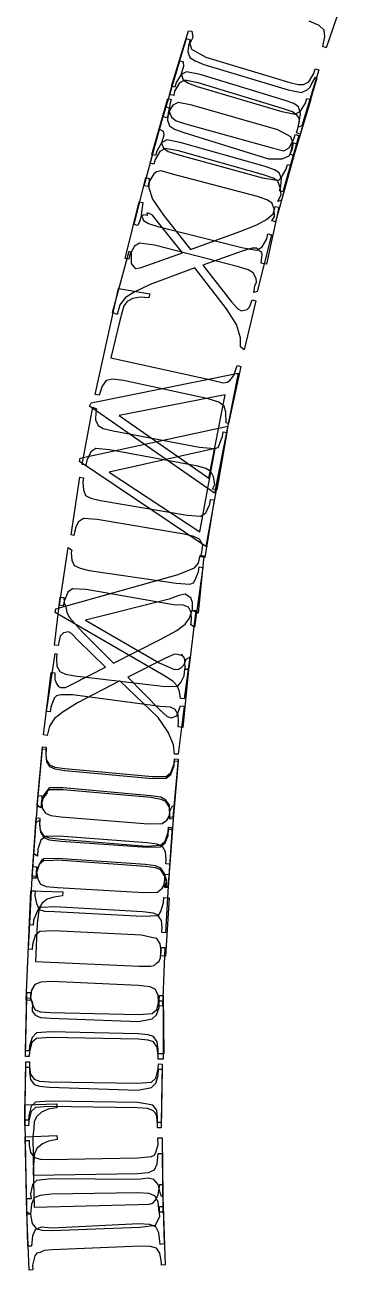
# Model space of a CAD drawing. Header units: millimetres. Extents: x -330 to 330, y -330 to 331.
# Drawn here: x -330 to -300.3, y -15.3 to 99.9 of the extents above; entities that cross this region are included whole.
import ezdxf

# ---------------------------------------------------------------- set-up
doc = ezdxf.new("R2010")
doc.units = ezdxf.units.MM
for name, color, linetype in [('Layer 1', 7, 'Continuous'), ('Layer 1 (2)', 7, 'Continuous'), ('Layer 1 (3)', 7, 'Continuous')]:
    doc.layers.add(name, color=color, linetype=linetype)

msp = doc.modelspace()

# ---------------------------------------------------------------- linework, layer by layer
at = {"layer": 'Layer 1'}
for p, q in [((-317.1648, 91.392, -90), (-315.6318, 96.575, -90)), ((-315.6318, 96.575, -90), (-315.3019, 96.477, -90)), ((-315.2812, 96.04, -90), (-315.492438, 95.36775, -90)), ((-315.3019, 96.477, -90), (-315.2812, 96.04, -90)), ((-315.492438, 95.36775, -90), (-315.3133, 94.832, -90)), ((-315.3133, 94.832, -90), (-314.8212, 94.52075, -90)), ((-314.8212, 94.52075, -90), (-314.0057, 94.202, -90)), ((-314.0057, 94.202, -90), (-306.1918, 91.891, -90)), ((-316.2512, 92.48, -90), (-316.530537, 92.039, -90)), ((-315.7596, 92.732, -90), (-316.2512, 92.48, -90)), ((-314.5121, 92.49, -90), (-315.7596, 92.732, -90)), ((-306.5341, 90.179, -90), (-314.5121, 92.49, -90)), ((-303.4914, 92.997, -90), (-305.0694, 87.815, -90)), ((-304.45, 91.91, -90), (-303.996, 92.658, -90)), ((-303.996, 92.658, -90), (-303.8666, 93.095, -90)), ((-303.8666, 93.095, -90), (-303.4914, 92.997, -90)), ((-316.8346, 91.295, -90), (-317.1648, 91.392, -90)), ((-316.7081, 91.511, -90), (-316.8346, 91.295, -90)), ((-316.530537, 92.039, -90), (-316.7081, 91.511, -90)), ((-306.1918, 91.891, -90), (-304.9445, 91.648, -90)), ((-304.9445, 91.648, -90), (-304.45, 91.91, -90)), ((-318.9209, 85.029, -90), (-317.4929, 90.241, -90)), ((-317.4929, 90.241, -90), (-317.1608, 90.066, -90)), ((-317.1608, 90.066, -90), (-317.1122, 89.71, -90)), ((-305.3382, 89.558, -90), (-306.5341, 90.179, -90)), ((-317.1122, 89.71, -90), (-317.326687, 88.954375, -90)), ((-317.326687, 88.954375, -90), (-317.1391, 88.504, -90)), ((-305.1713, 89.019625, -90), (-305.3382, 89.558, -90)), ((-305.2729, 88.341, -90), (-305.1713, 89.019625, -90)), ((-317.1391, 88.504, -90), (-316.6962, 88.18575, -90)), ((-316.6962, 88.18575, -90), (-315.8189, 87.902, -90)), ((-315.8189, 87.902, -90), (-307.9602, 85.748, -90)), ((-305.3996, 87.913, -90), (-305.2729, 88.341, -90)), ((-305.0694, 87.815, -90), (-305.3996, 87.913, -90)), ((-317.3476, 86.397, -90), (-317.764563, 86.317, -90)), ((-316.2909, 86.079, -90), (-317.3476, 86.397, -90)), ((-305.3279, 86.908, -90), (-306.7561, 81.696, -90)), ((-306.2193, 85.802, -90), (-305.7803, 86.559, -90)), ((-305.7803, 86.559, -90), (-305.66, 86.999, -90)), ((-305.66, 86.999, -90), (-305.3279, 86.908, -90)), ((-318.4711, 85.368, -90), (-318.5888, 84.938, -90)), ((-318.0295, 86.135, -90), (-318.4711, 85.368, -90)), ((-317.764563, 86.317, -90), (-318.0295, 86.135, -90)), ((-308.4323, 84.026, -90), (-316.2909, 86.079, -90)), ((-307.9602, 85.748, -90), (-306.632, 85.531, -90)), ((-306.632, 85.531, -90), (-306.45205, 85.540875, -90)), ((-306.45205, 85.540875, -90), (-306.2193, 85.802, -90)), ((-318.5888, 84.938, -90), (-318.9209, 85.029, -90)), ((-307.554313, 83.7275, -90), (-308.4323, 84.026, -90)), ((-307.1096, 83.432, -90), (-307.554313, 83.7275, -90)), ((-306.888838, 82.89325, -90), (-307.1096, 83.432, -90)), ((-307.0879, 81.787, -90), (-306.8675, 82.179, -90)), ((-306.7561, 81.696, -90), (-307.0879, 81.787, -90)), ((-306.8675, 82.179, -90), (-306.888838, 82.89325, -90)), ((-323.45263, 65.709, -90), (-321.29945, 75.517, -90)), ((-321.29945, 75.517, -90), (-318.4084, 75.016, -90)), ((-318.4084, 75.016, -90), (-318.4856, 74.662, -90)), ((-320.81341, 73.917, -90), (-320.95063, 73.3455, -90)), ((-320.478252, 74.313625, -90), (-320.81341, 73.917, -90)), ((-319.9665, 74.594, -90), (-320.478252, 74.313625, -90)), ((-319.296025, 74.721375, -90), (-319.9665, 74.594, -90)), ((-318.4856, 74.662, -90), (-319.296025, 74.721375, -90)), ((-320.95063, 73.3455, -90), (-321.18409, 72.543, -90)), ((-321.18409, 72.543, -90), (-322.01224, 69.09, -90)), ((-322.01224, 69.09, -90), (-312.6053, 67.041, -90)), ((-309.9764, 68.315, -90), (-311.1284, 63.026, -90)), ((-310.624375, 67.481875, -90), (-310.3126, 68.389, -90)), ((-310.3126, 68.389, -90), (-309.9764, 68.315, -90)), ((-322.43425, 67.02, -90), (-322.797918, 66.482875, -90)), ((-321.832389, 67.13925, -90), (-322.43425, 67.02, -90)), ((-320.81976, 67.002, -90), (-321.832389, 67.13925, -90)), ((-312.9852, 65.296, -90), (-320.81976, 67.002, -90)), ((-312.6053, 67.041, -90), (-311.593013, 66.798125, -90)), ((-311.593013, 66.798125, -90), (-311.241139, 66.840609, -90)), ((-311.241139, 66.840609, -90), (-310.9921, 67.018, -90)), ((-310.9921, 67.018, -90), (-310.624375, 67.481875, -90)), ((-323.07586, 65.636, -90), (-323.45263, 65.709, -90)), ((-322.797918, 66.482875, -90), (-323.07586, 65.636, -90)), ((-324.6586, 59.236, -90), (-323.65451, 64.547, -90)), ((-323.65451, 64.547, -90), (-323.31637, 64.378, -90)), ((-312.007513, 64.999625, -90), (-312.9852, 65.296, -90)), ((-311.5096, 64.641, -90), (-312.007513, 64.999625, -90)), ((-311.352988, 64.06125, -90), (-311.5096, 64.641, -90)), ((-323.40104, 64.035, -90), (-323.41317, 63.35775, -90)), ((-323.41317, 63.35775, -90), (-323.16238, 62.844, -90)), ((-323.31637, 64.378, -90), (-323.40104, 64.035, -90)), ((-311.3337, 63.099, -90), (-311.352988, 64.06125, -90)), ((-323.16238, 62.844, -90), (-322.696552, 62.578625, -90)), ((-322.696552, 62.578625, -90), (-321.79793, 62.35, -90)), ((-321.79793, 62.35, -90), (-313.7914, 60.836, -90)), ((-311.2609, 62.203, -90), (-312.1936, 56.893, -90)), ((-311.6837, 61.82, -90), (-311.599, 62.268, -90)), ((-311.599, 62.268, -90), (-311.2609, 62.203, -90)), ((-311.1284, 63.026, -90), (-311.3337, 63.099, -90)), ((-312.0605, 60.798, -90), (-311.6837, 61.82, -90)), ((-323.85903, 60.411, -90), (-324.23738, 59.611, -90)), ((-323.39521, 60.711, -90), (-323.85903, 60.411, -90)), ((-322.12971, 60.595, -90), (-323.39521, 60.711, -90)), ((-313.9663, 59.081, -90), (-322.12971, 60.595, -90)), ((-313.7914, 60.836, -90), (-312.4238, 60.72, -90)), ((-312.4238, 60.72, -90), (-312.0605, 60.798, -90)), ((-324.32046, 59.172, -90), (-324.6586, 59.236, -90)), ((-324.23738, 59.611, -90), (-324.32046, 59.172, -90)), ((-313.20465, 58.854625, -90), (-313.9663, 59.081, -90)), ((-312.7571, 58.596, -90), (-313.20465, 58.854625, -90)), ((-325.6873, 52.733, -90), (-324.86868, 58.062, -90)), ((-324.86868, 58.062, -90), (-324.52922, 58.005, -90)), ((-324.52922, 58.005, -90), (-324.60489, 57.556, -90)), ((-312.4875, 58.079625, -90), (-312.7571, 58.596, -90)), ((-312.3655, 57.396, -90), (-312.4875, 58.079625, -90)), ((-324.60489, 57.556, -90), (-324.542578, 56.878625, -90)), ((-324.542578, 56.878625, -90), (-324.34216, 56.37, -90)), ((-312.6031, 56.957, -90), (-312.3655, 57.396, -90)), ((-312.1936, 56.893, -90), (-312.6031, 56.957, -90)), ((-324.34216, 56.37, -90), (-323.848047, 56.113625, -90)), ((-323.848047, 56.113625, -90), (-322.96818, 55.903, -90)), ((-322.96818, 55.903, -90), (-314.9331, 54.55, -90)), ((-312.4304, 55.968, -90), (-313.2942, 50.639, -90)), ((-313.2061, 54.778, -90), (-312.8455, 55.576, -90)), ((-312.8455, 55.576, -90), (-312.7698, 56.001, -90)), ((-312.7698, 56.001, -90), (-312.4304, 55.968, -90)), ((-324.53239, 54.232, -90), (-324.99012, 53.923, -90)), ((-323.26478, 54.142, -90), (-324.53239, 54.232, -90)), ((-315.2294, 52.789, -90), (-323.26478, 54.142, -90)), ((-314.9331, 54.55, -90), (-313.6654, 54.459, -90)), ((-313.6654, 54.459, -90), (-313.2061, 54.778, -90)), ((-325.224709, 53.5215, -90), (-325.35234, 52.985, -90)), ((-324.99012, 53.923, -90), (-325.224709, 53.5215, -90)), ((-325.42642, 52.676, -90), (-325.6873, 52.733, -90)), ((-325.35234, 52.985, -90), (-325.42642, 52.676, -90)), ((-314.3189, 52.579875, -90), (-315.2294, 52.789, -90)), ((-313.7969, 52.331, -90), (-314.3189, 52.579875, -90)), ((-313.494487, 51.782625, -90), (-313.7969, 52.331, -90)), ((-326.74192, 46.212, -90), (-325.95162, 51.558, -90)), ((-325.95162, 51.558, -90), (-325.6111, 51.305, -90)), ((-325.6111, 51.305, -90), (-325.67777, 51.057, -90)), ((-325.67777, 51.057, -90), (-325.617179, 50.379625, -90)), ((-313.667, 50.696, -90), (-313.5667, 51.136, -90)), ((-313.2942, 50.639, -90), (-313.667, 50.696, -90)), ((-313.5667, 51.136, -90), (-313.494487, 51.782625, -90)), ((-325.617179, 50.379625, -90), (-325.39149, 49.877, -90)), ((-325.39149, 49.877, -90), (-324.849428, 49.63, -90)), ((-324.849428, 49.63, -90), (-324.00852, 49.437, -90)), ((-313.4741, 49.713, -90), (-314.2645, 44.193, -90)), ((-313.8813, 49.312, -90), (-313.8144, 49.763, -90)), ((-313.8144, 49.763, -90), (-313.4741, 49.713, -90)), ((-324.00852, 49.437, -90), (-315.9477, 48.245, -90)), ((-314.361438, 48.29075, -90), (-314.2258, 48.508, -90)), ((-314.2258, 48.508, -90), (-313.8813, 49.312, -90)), ((-325.99024, 47.417, -90), (-326.33632, 46.603, -90)), ((-325.53887, 47.736, -90), (-325.99024, 47.417, -90)), ((-324.26966, 47.67, -90), (-325.53887, 47.736, -90)), ((-316.2089, 46.259, -90), (-324.26966, 47.67, -90)), ((-315.9477, 48.245, -90), (-314.6788, 48.18, -90)), ((-314.6788, 48.18, -90), (-314.361438, 48.29075, -90)), ((-326.40167, 46.161, -90), (-326.74192, 46.212, -90)), ((-326.33632, 46.603, -90), (-326.40167, 46.161, -90)), ((-315.301613, 46.21425, -90), (-316.2089, 46.259, -90)), ((-314.8246, 46.048, -90), (-315.301613, 46.21425, -90)), ((-314.5537, 45.542375, -90), (-314.8246, 46.048, -90)), ((-314.5396, 44.859, -90), (-314.5537, 45.542375, -90)), ((-314.605, 44.417, -90), (-314.5396, 44.859, -90)), ((-314.2645, 44.193, -90), (-314.605, 44.417, -90)), ((-327.96298, 36.383, -90), (-327.1478, 41.751, -90)), ((-327.1478, 41.751, -90), (-326.99169, 41.711, -90)), ((-326.99169, 41.711, -90), (-327.04461, 41.258, -90)), ((-327.04461, 41.258, -90), (-327.009189, 40.582125, -90)), ((-327.009189, 40.582125, -90), (-326.72314, 40.087, -90)), ((-315.2011, 39.69, -90), (-315.1479, 40.321, -90)), ((-315.1479, 40.321, -90), (-314.8061, 40.281, -90)), ((-326.72314, 40.087, -90), (-326.184547, 39.854625, -90)), ((-326.184547, 39.854625, -90), (-325.32746, 39.689, -90)), ((-325.32746, 39.689, -90), (-317.2347, 38.74, -90)), ((-315.5215, 39.054, -90), (-315.2011, 39.69, -90)), ((-314.8061, 40.281, -90), (-315.3262, 34.914, -90)), ((-317.2347, 38.74, -90), (-315.8475, 38.712, -90)), ((-315.8475, 38.712, -90), (-315.5215, 39.054, -90)), ((-327.24781, 37.61, -90), (-327.56928, 36.787, -90)), ((-327.016201, 37.82675, -90), (-327.24781, 37.61, -90)), ((-326.63715, 37.943, -90), (-327.016201, 37.82675, -90)), ((-325.53569, 37.916, -90), (-326.63715, 37.943, -90)), ((-317.4429, 36.859, -90), (-325.53569, 37.916, -90)), ((-327.62113, 36.343, -90), (-327.96298, 36.383, -90)), ((-327.56928, 36.787, -90), (-327.62113, 36.343, -90)), ((-316.476425, 36.78925, -90), (-317.4429, 36.859, -90)), ((-316.0462, 36.577, -90), (-316.476425, 36.78925, -90)), ((-315.76025, 36.063125, -90), (-316.0462, 36.577, -90)), ((-315.7257, 35.397, -90), (-315.76025, 36.063125, -90)), ((-315.7776, 34.954, -90), (-315.7257, 35.397, -90)), ((-315.3262, 34.914, -90), (-315.7776, 34.954, -90)), ((-329.133491, 23.224, -90), (-328.7181, 28.613, -90)), ((-328.7181, 28.613, -90), (-328.37493, 28.586, -90)), ((-328.37493, 28.586, -90), (-328.38604, 28.132, -90)), ((-328.38604, 28.132, -90), (-328.344636, 27.457875, -90)), ((-316.5203, 27.215, -90), (-316.2972, 27.67, -90)), ((-316.2972, 27.67, -90), (-316.1422, 27.643, -90)), ((-328.344636, 27.457875, -90), (-328.04209, 26.975, -90)), ((-328.04209, 26.975, -90), (-327.54996, 26.761875, -90)), ((-327.54996, 26.761875, -90), (-326.63159, 26.632, -90)), ((-326.63159, 26.632, -90), (-318.5073, 26.006, -90)), ((-316.8079, 26.334, -90), (-316.609425, 26.705875, -90)), ((-316.609425, 26.705875, -90), (-316.5203, 27.215, -90)), ((-316.1422, 27.643, -90), (-316.5576, 22.255, -90)), ((-318.5073, 26.006, -90), (-317.2368, 26.03, -90)), ((-317.2368, 26.03, -90), (-316.8079, 26.334, -90)), ((-328.46754, 24.479, -90), (-328.75593, 23.643, -90)), ((-328.03944, 24.828, -90), (-328.46754, 24.479, -90)), ((-326.76891, 24.852, -90), (-328.03944, 24.828, -90)), ((-318.6446, 24.225, -90), (-326.76891, 24.852, -90)), ((-317.7261, 24.09875, -90), (-318.6446, 24.225, -90)), ((-328.79033, 23.003, -90), (-329.133491, 23.224, -90)), ((-328.75593, 23.643, -90), (-328.79033, 23.003, -90)), ((-317.2336, 23.893, -90), (-317.7261, 24.09875, -90)), ((-316.928125, 23.407375, -90), (-317.2336, 23.893, -90)), ((-316.8664, 22.726, -90), (-316.928125, 23.407375, -90)), ((-329.521634, 16.641, -90), (-329.21313, 22.037, -90)), ((-329.21313, 22.037, -90), (-328.86944, 22.017, -90)), ((-328.86944, 22.017, -90), (-328.89563, 21.562, -90)), ((-316.9008, 22.281, -90), (-316.8664, 22.726, -90)), ((-316.5576, 22.255, -90), (-316.9008, 22.281, -90)), ((-328.89563, 21.562, -90), (-328.763636, 20.88925, -90)), ((-328.763636, 20.88925, -90), (-328.50484, 20.413, -90)), ((-317.070713, 20.362, -90), (-316.9902, 20.882, -90)), ((-316.9902, 20.882, -90), (-316.9643, 21.337, -90)), ((-316.9643, 21.337, -90), (-316.6206, 21.317, -90)), ((-316.6206, 21.317, -90), (-316.9291, 15.922, -90)), ((-328.50484, 20.413, -90), (-327.988905, 20.2095, -90)), ((-327.988905, 20.2095, -90), (-326.93084, 20.099, -90)), ((-326.93084, 20.099, -90), (-318.9529, 19.634, -90)), ((-318.9529, 19.634, -90), (-317.6831, 19.682, -90)), ((-317.6831, 19.682, -90), (-317.2614, 20.049, -90)), ((-317.2614, 20.049, -90), (-317.070713, 20.362, -90)), ((-328.88081, 17.743, -90), (-329.152541, 17.068, -90)), ((-328.683831, 18.117125, -90), (-328.88081, 17.743, -90)), ((-328.45986, 18.267, -90), (-328.683831, 18.117125, -90)), ((-327.18986, 18.316, -90), (-328.45986, 18.267, -90)), ((-319.0547, 17.851, -90), (-327.18986, 18.316, -90)), ((-318.055312, 17.742, -90), (-319.0547, 17.851, -90)), ((-317.6374, 17.546, -90), (-318.055312, 17.742, -90)), ((-317.322513, 17.066625, -90), (-317.6374, 17.546, -90)), ((-329.178205, 16.622, -90), (-329.521634, 16.641, -90)), ((-329.152541, 17.068, -90), (-329.178205, 16.622, -90)), ((-317.2474, 16.387, -90), (-317.322513, 17.066625, -90)), ((-317.2728, 15.941, -90), (-317.2474, 16.387, -90)), ((-316.9291, 15.922, -90), (-317.2728, 15.941, -90)), ((-329.890198, 4.99, -90), (-329.769813, 10.393, -90)), ((-329.769813, 10.393, -90), (-329.42559, 10.385, -90)), ((-329.42559, 10.385, -90), (-329.435909, 9.93, -90)), ((-329.435909, 9.93, -90), (-329.257249, 9.26, -90)), ((-329.257249, 9.26, -90), (-329.005168, 8.794, -90)), ((-317.7559, 8.823, -90), (-317.5141, 9.664, -90)), ((-317.5141, 9.664, -90), (-317.5037, 10.12, -90)), ((-317.5037, 10.12, -90), (-317.1598, 10.112, -90)), ((-317.1598, 10.112, -90), (-317.0989, 4.709, -90)), ((-329.005168, 8.794, -90), (-328.50226, 8.60875, -90)), ((-328.50226, 8.60875, -90), (-327.57827, 8.53, -90)), ((-327.57827, 8.53, -90), (-319.432, 8.349, -90)), ((-319.432, 8.349, -90), (-318.1647, 8.441, -90)), ((-318.1647, 8.441, -90), (-317.7559, 8.823, -90)), ((-329.39556, 5.816625, -90), (-329.536186, 5.429, -90)), ((-329.293828, 6.217, -90), (-329.39556, 5.816625, -90)), ((-328.88558, 6.652, -90), (-329.293828, 6.217, -90)), ((-327.53938, 6.744, -90), (-328.88558, 6.652, -90)), ((-319.4717, 6.563, -90), (-327.53938, 6.744, -90)), ((-318.547625, 6.4715, -90), (-319.4717, 6.563, -90)), ((-318.0446, 6.308, -90), (-318.547625, 6.4715, -90)), ((-317.713138, 5.840125, -90), (-318.0446, 6.308, -90)), ((-317.6141, 5.163, -90), (-317.713138, 5.840125, -90)), ((-329.545976, 4.982, -90), (-329.890198, 4.99, -90)), ((-329.536186, 5.429, -90), (-329.545976, 4.982, -90)), ((-317.6241, 4.717, -90), (-317.6141, 5.163, -90)), ((-317.0989, 4.709, -90), (-317.6241, 4.717, -90)), ((-329.954227, -1.425, -90), (-329.86665, 3.979, -90)), ((-329.86665, 3.979, -90), (-329.522428, 3.973, -90)), ((-329.522428, 3.973, -90), (-329.529836, 3.517, -90)), ((-329.529836, 3.517, -90), (-329.426748, 2.848125, -90)), ((-317.6067, 3.324, -90), (-317.5993, 3.78, -90)), ((-317.5993, 3.78, -90), (-317.255, 3.774, -90)), ((-317.255, 3.774, -90), (-317.3426, -1.63, -90)), ((-329.426748, 2.848125, -90), (-329.09248, 2.384, -90)), ((-329.09248, 2.384, -90), (-328.588281, 2.20175, -90)), ((-318.2499, 2.097, -90), (-317.8435, 2.481, -90)), ((-317.8435, 2.481, -90), (-317.6067, 3.324, -90)), ((-328.588281, 2.20175, -90), (-327.664, 2.129, -90)), ((-327.664, 2.129, -90), (-319.5167, 1.997, -90)), ((-319.5167, 1.997, -90), (-318.2499, 2.097, -90)), ((-328.95966, 0.243, -90), (-329.365795, -0.132, -90)), ((-327.69284, 0.343, -90), (-328.95966, 0.243, -90)), ((-319.5455, 0.211, -90), (-327.69284, 0.343, -90)), ((-318.621025, 0.061375, -90), (-319.5455, 0.211, -90)), ((-318.117, -0.035, -90), (-318.621025, 0.061375, -90)), ((-329.602861, -0.984, -90), (-329.610269, -1.431, -90)), ((-329.365795, -0.132, -90), (-329.602861, -0.984, -90)), ((-317.7416, -0.5015, -90), (-318.117, -0.035, -90)), ((-317.6797, -1.178, -90), (-317.7416, -0.5015, -90)), ((-329.610269, -1.431, -90), (-329.954227, -1.425, -90)), ((-317.6868, -1.624, -90), (-317.6797, -1.178, -90)), ((-317.3426, -1.63, -90), (-317.6868, -1.624, -90)), ((-329.935177, -2.959, -90), (-326.98852, -2.841, -90)), ((-329.690702, -13.076, -90), (-329.935177, -2.959, -90)), ((-327.769996, -3.351625, -90), (-328.31196, -3.62, -90)), ((-326.97979, -3.204, -90), (-327.769996, -3.351625, -90)), ((-326.98852, -2.841, -90), (-326.97979, -3.204, -90)), ((-329.065757, -4.478, -90), (-329.17503, -5.918, -90)), ((-328.822408, -4.013, -90), (-329.065757, -4.478, -90)), ((-328.31196, -3.62, -90), (-328.822408, -4.013, -90)), ((-329.17503, -5.918, -90), (-329.089834, -9.452, -90)), ((-317.626087, -8.322875, -90), (-317.4799, -7.368, -90)), ((-317.4799, -7.368, -90), (-317.2119, -7.36, -90)), ((-317.2119, -7.36, -90), (-317.0812, -12.846, -90)), ((-319.4654, -9.219, -90), (-318.449, -9.18125, -90)), ((-318.449, -9.18125, -90), (-318.11315, -9.081187, -90)), ((-318.11315, -9.081187, -90), (-317.8922, -8.86, -90)), ((-317.8922, -8.86, -90), (-317.626087, -8.322875, -90)), ((-329.089834, -9.452, -90), (-319.4654, -9.219, -90)), ((-328.454206, -11.328625, -90), (-329.010989, -11.562, -90)), ((-327.43804, -11.396, -90), (-328.454206, -11.328625, -90)), ((-319.4222, -11.005, -90), (-327.43804, -11.396, -90)), ((-318.401975, -11.0615, -90), (-319.4222, -11.005, -90)), ((-317.8334, -11.292, -90), (-318.401975, -11.0615, -90)), ((-317.560175, -11.8415, -90), (-317.8334, -11.292, -90)), ((-329.258341, -12.105, -90), (-329.346745, -13.068, -90)), ((-329.010989, -11.562, -90), (-329.258341, -12.105, -90)), ((-317.4254, -12.928, -90), (-317.560175, -11.8415, -90)), ((-329.346745, -13.068, -90), (-329.690702, -13.076, -90)), ((-317.0812, -12.846, -90), (-317.4254, -12.928, -90))]:
    msp.add_line(p, q, dxfattribs=at)
at = {"layer": 'Layer 1 (2)'}
for p, q in [((-316.4028, 94.242), (-314.8272, 99.34)), ((-314.8272, 99.34), (-314.4978, 99.311)), ((-314.4978, 99.311), (-314.4214, 98.739)), ((-314.4214, 98.739), (-314.690225, 98.18675)), ((-314.690225, 98.18675), (-314.523, 97.666)), ((-314.523, 97.666), (-313.2207, 96.911)), ((-313.2207, 96.911), (-305.4263, 94.583)), ((-302.762, 95.734), (-304.3378, 90.564)), ((-303.2242, 95.398), (-303.0911, 95.834)), ((-303.0911, 95.834), (-302.762, 95.734)), ((-315.9435, 94.569), (-316.0737, 94.142)), ((-315.4805, 95.322), (-315.9435, 94.569)), ((-314.9868, 95.57), (-315.4805, 95.322)), ((-313.7414, 95.317), (-314.9868, 95.57)), ((-305.947, 92.941), (-313.7414, 95.317)), ((-305.4263, 94.583), (-304.656788, 94.392375)), ((-304.1809, 94.396), (-303.6846, 94.623)), ((-303.6846, 94.623), (-303.2242, 95.398)), ((-316.0737, 94.142), (-316.4028, 94.242)), ((-304.656788, 94.392375), (-304.1809, 94.396)), ((-318.2102, 87.9), (-316.7388, 93.1)), ((-316.7388, 93.1), (-316.4076, 93.006)), ((-316.5317, 92.567), (-316.603763, 91.894125)), ((-316.4076, 93.006), (-316.5317, 92.567)), ((-305.078062, 92.617625), (-305.947, 92.941)), ((-304.6421, 92.31), (-305.078062, 92.617625)), ((-304.449237, 91.719), (-304.6421, 92.31)), ((-316.603763, 91.894125), (-316.3996, 91.36)), ((-316.3996, 91.36), (-315.959125, 91.034625)), ((-315.959125, 91.034625), (-315.0844, 90.746)), ((-304.667, 90.453), (-304.5368, 91.092)), ((-304.5368, 91.092), (-304.449237, 91.719)), ((-315.0844, 90.746), (-307.0607, 88.528)), ((-304.3378, 90.564), (-304.667, 90.453)), ((-317.3095, 88.998), (-317.7575, 88.235)), ((-316.8209, 89.256), (-317.3095, 88.998)), ((-315.5707, 89.028), (-316.8209, 89.256)), ((-307.7303, 86.809), (-315.5707, 89.028)), ((-304.6021, 89.665), (-306.0735, 84.465)), ((-305.5025, 88.524), (-305.0572, 89.321)), ((-305.0572, 89.321), (-304.9331, 89.759)), ((-304.9331, 89.759), (-304.6021, 89.665)), ((-317.8789, 87.806), (-318.2102, 87.9)), ((-317.7575, 88.235), (-317.8789, 87.806)), ((-307.0607, 88.528), (-305.9939, 88.236)), ((-305.9939, 88.236), (-305.5025, 88.524)), ((-306.854825, 86.503625), (-307.7303, 86.809)), ((-306.4127, 86.205), (-306.854825, 86.503625)), ((-306.198338, 85.668625), (-306.4127, 86.205)), ((-306.283, 84.989), (-306.198338, 85.668625)), ((-306.4048, 84.559), (-306.283, 84.989)), ((-306.0735, 84.465), (-306.4048, 84.559)), ((-320.6843, 78.306), (-319.3706, 83.548)), ((-319.3706, 83.548), (-319.0367, 83.465)), ((-319.1071, 83.023), (-319.194188, 82.347625)), ((-319.0367, 83.465), (-319.1071, 83.023)), ((-319.194188, 82.347625), (-318.9791, 81.82)), ((-318.9791, 81.82), (-318.529687, 81.5275)), ((-318.529687, 81.5275), (-317.6461, 81.247)), ((-317.6461, 81.247), (-309.7422, 79.266)), ((-319.3368, 79.704), (-319.8173, 79.432)), ((-317.9588, 79.514), (-319.3368, 79.704)), ((-310.1761, 77.533), (-317.9588, 79.514)), ((-307.1358, 80.483), (-308.4495, 75.241)), ((-308.0028, 79.357), (-307.5803, 80.124)), ((-307.5803, 80.124), (-307.4697, 80.566)), ((-307.4697, 80.566), (-307.1358, 80.483)), ((-320.24191, 78.656), (-320.35039, 78.223)), ((-319.8173, 79.432), (-320.24191, 78.656)), ((-309.7422, 79.266), (-308.4857, 79.076)), ((-308.4857, 79.076), (-308.0028, 79.357)), ((-320.35039, 78.223), (-320.6843, 78.306)), ((-309.291875, 77.254375), (-310.1761, 77.533)), ((-308.841, 76.969), (-309.291875, 77.254375)), ((-308.551625, 76.439125), (-308.841, 76.969)), ((-308.6746, 75.757), (-308.535478, 76.117234)), ((-308.535478, 76.117234), (-308.551625, 76.439125)), ((-308.7831, 75.16), (-308.6746, 75.757)), ((-308.4495, 75.241), (-308.7831, 75.16)), ((-323.8114, 64.949), (-310.2142, 67.694)), ((-310.2142, 67.694), (-312.4002, 56.596)), ((-311.4194, 65.665), (-321.23754, 63.76)), ((-312.9349, 57.972), (-311.4194, 65.665)), ((-323.96539, 64.638), (-323.8114, 64.949)), ((-312.4002, 56.596), (-323.96539, 64.638)), ((-321.23754, 63.76), (-312.9349, 57.972)), ((-313.4022, 50.784), (-313.9134, 45.495)), ((-313.875813, 50.11625), (-313.7432, 50.83)), ((-313.7432, 50.83), (-313.4022, 50.784)), ((-315.7707, 49.063), (-314.2536, 49.68)), ((-314.2536, 49.68), (-313.875813, 50.11625)), ((-327.09911, 45.89), (-315.7707, 49.063)), ((-315.1206, 47.236), (-315.704212, 47.109)), ((-314.5843, 46.904), (-315.1206, 47.236)), ((-316.5888, 46.775), (-324.35221, 44.835)), ((-315.704212, 47.109), (-316.5888, 46.775)), ((-314.456175, 46.469875), (-314.5843, 46.904)), ((-314.4449, 45.735), (-314.456175, 46.469875)), ((-327.14621, 45.549), (-327.09911, 45.89)), ((-317.1122, 39.726), (-327.14621, 45.549)), ((-313.9134, 45.495), (-314.4449, 45.735)), ((-324.35221, 44.835), (-317.5246, 40.891)), ((-317.5246, 40.891), (-316.1073, 40.274)), ((-315.751687, 40.290375), (-315.459, 40.447)), ((-315.459, 40.447), (-315.22225, 40.734125)), ((-314.6936, 41.403), (-315.2238, 37.551)), ((-315.22225, 40.734125), (-315.0347, 41.214)), ((-315.0347, 41.214), (-314.6936, 41.403)), ((-316.267975, 39.1865), (-317.1122, 39.726)), ((-315.876, 38.749), (-316.267975, 39.1865)), ((-316.1073, 40.274), (-315.751687, 40.290375)), ((-315.649012, 38.248125), (-315.876, 38.749)), ((-315.5649, 37.598), (-315.649012, 38.248125)), ((-315.2238, 37.551), (-315.5649, 37.598)), ((-328.81176, 27.725), (-328.32704, 33.108)), ((-328.32704, 33.108), (-327.98414, 33.077)), ((-327.98414, 33.077), (-328.02515, 32.623)), ((-328.02515, 32.623), (-327.971506, 31.947875)), ((-327.971506, 31.947875), (-327.6722, 31.461)), ((-327.6722, 31.461), (-327.182819, 31.242)), ((-327.182819, 31.242), (-326.2662, 31.101)), ((-326.2662, 31.101), (-318.1509, 30.37)), ((-316.4467, 30.731), (-316.1486, 31.553)), ((-315.7646, 31.976), (-316.2494, 26.594)), ((-316.1486, 31.553), (-316.1075, 32.007)), ((-316.1075, 32.007), (-315.7646, 31.976)), ((-318.1509, 30.37), (-316.8801, 30.377)), ((-316.8801, 30.377), (-316.4467, 30.731)), ((-327.968, 28.971), (-328.279117, 28.569625)), ((-327.816791, 29.193375), (-327.968, 28.971)), ((-327.69733, 29.316), (-327.816791, 29.193375)), ((-326.42654, 29.322), (-327.69733, 29.316)), ((-318.311, 28.592), (-326.42654, 29.322)), ((-328.46912, 27.487), (-328.81176, 27.725)), ((-328.42891, 28.139), (-328.46912, 27.487)), ((-328.279117, 28.569625), (-328.42891, 28.139)), ((-317.370075, 28.446625), (-318.311, 28.592)), ((-316.9042, 28.188), (-317.370075, 28.446625)), ((-316.575662, 27.73325), (-316.9042, 28.188)), ((-316.5523, 27.07), (-316.575662, 27.73325)), ((-329.284568, 21.148), (-328.90674, 26.539)), ((-328.90674, 26.539), (-328.56358, 26.515)), ((-328.56358, 26.515), (-328.59533, 26.061)), ((-316.5923, 26.625), (-316.5523, 27.07)), ((-316.2494, 26.594), (-316.5923, 26.625)), ((-328.59533, 26.061), (-328.52829, 25.38675)), ((-328.52829, 25.38675), (-328.21936, 24.906)), ((-316.3245, 25.658), (-316.7023, 20.267)), ((-316.6997, 25.227), (-316.6679, 25.681)), ((-316.6679, 25.681), (-316.3245, 25.658)), ((-328.21936, 24.906), (-327.705239, 24.6965)), ((-327.705239, 24.6965), (-326.64244, 24.574)), ((-326.64244, 24.574), (-318.6782, 23.923)), ((-317.408, 24.036), (-316.9815, 24.398)), ((-316.9815, 24.398), (-316.6997, 25.227)), ((-318.6782, 23.923), (-317.408, 24.036)), ((-328.62761, 22.243), (-328.91018, 21.57)), ((-328.427549, 22.612875), (-328.62761, 22.243)), ((-328.20189, 22.76), (-328.427549, 22.612875)), ((-326.93163, 22.792), (-328.20189, 22.76)), ((-318.8031, 22.223), (-326.93163, 22.792)), ((-317.8837, 22.102375), (-318.8031, 22.223)), ((-317.3897, 21.9), (-317.8837, 22.102375)), ((-317.057462, 21.416625), (-317.3897, 21.9)), ((-328.91521, 21.124), (-329.284568, 21.148)), ((-328.91018, 21.57), (-328.91521, 21.124)), ((-316.8264, 20.736), (-317.057462, 21.416625)), ((-317.0458, 20.124), (-316.8264, 20.736)), ((-329.826434, 9.674), (-329.392253, 19.785)), ((-329.392253, 19.785), (-326.44427, 19.705)), ((-326.44427, 19.705), (-326.45988, 19.343)), ((-316.7023, 20.267), (-317.0458, 20.124)), ((-328.364019, 18.65975), (-328.62655, 18.211)), ((-327.90741, 19.023), (-328.364019, 18.65975)), ((-327.268579, 19.214875), (-327.90741, 19.023)), ((-326.45988, 19.343), (-327.268579, 19.214875)), ((-328.62655, 18.211), (-328.83213, 16.782)), ((-328.83213, 16.782), (-328.98374, 13.25)), ((-317.4039, 13.609625), (-317.3363, 14.556)), ((-317.3363, 14.556), (-316.9926, 14.541)), ((-316.9926, 14.541), (-317.2249, 9.133)), ((-328.98374, 13.25), (-319.3654, 12.837)), ((-319.3654, 12.837), (-318.34435, 12.822875)), ((-318.34435, 12.822875), (-318.002041, 12.902109)), ((-318.002041, 12.902109), (-317.7718, 13.09)), ((-317.7718, 13.09), (-317.518466, 13.296422)), ((-317.518466, 13.296422), (-317.4039, 13.609625)), ((-329.329646, 10.613875), (-329.482476, 9.659)), ((-329.046443, 11.139), (-329.329646, 10.613875)), ((-328.473754, 11.3595), (-329.046443, 11.139)), ((-327.45259, 11.397), (-328.473754, 11.3595)), ((-319.4421, 11.053), (-327.45259, 11.397)), ((-318.376975, 10.92775), (-319.4421, 11.053)), ((-317.876, 10.66), (-318.376975, 10.92775)), ((-317.622887, 10.11175), (-317.876, 10.66)), ((-329.482476, 9.659), (-329.826434, 9.674)), ((-317.5686, 9.148), (-317.622887, 10.11175)), ((-317.2249, 9.133), (-317.5686, 9.148)), ((-329.950523, -0.003), (-327.0028, 0.091)), ((-327.0028, 0.091), (-326.99698, -0.271)), ((-329.786482, -10.16), (-329.950523, -0.003)), ((-328.857465, -1.06575), (-329.093009, -1.529)), ((-328.42309, -0.676), (-328.857465, -1.06575)), ((-327.79963, -0.3985), (-328.42309, -0.676)), ((-326.99698, -0.271), (-327.79963, -0.3985)), ((-329.115368, -2.138625), (-329.213924, -2.968)), ((-329.093009, -1.529), (-329.115368, -2.138625)), ((-329.213924, -2.968), (-329.156774, -6.502)), ((-317.702838, -5.46425), (-317.6067, -4.51)), ((-317.6067, -4.51), (-317.2627, -4.505)), ((-317.2627, -4.505), (-317.1749, -9.918)), ((-317.9546, -6), (-317.702838, -5.46425)), ((-329.156774, -6.502), (-319.5307, -6.346)), ((-319.5307, -6.346), (-318.513488, -6.2495)), ((-318.513488, -6.2495), (-317.9546, -6)), ((-329.346215, -9.19025), (-329.442259, -10.117)), ((-329.094597, -8.613), (-329.346215, -9.19025)), ((-328.535765, -8.392125), (-329.094597, -8.613)), ((-327.51874, -8.262), (-328.535765, -8.392125)), ((-319.5016, -8.132), (-327.51874, -8.262)), ((-318.481863, -8.1965), (-319.5016, -8.132)), ((-317.9152, -8.432), (-318.481863, -8.1965)), ((-317.618412, -8.9645), (-317.9152, -8.432)), ((-317.5191, -9.923), (-317.618412, -8.9645)), ((-329.442259, -10.117), (-329.786482, -10.16)), ((-317.1749, -9.918), (-317.5191, -9.923))]:
    msp.add_line(p, q, dxfattribs=at)
at = {"layer": 'Layer 1 (3)'}
for p, q in [((-300.322, 102.904, -140), (-302.068, 97.779, -140)), ((-302.716862, 99.840375, -140), (-303.6547, 100.246, -140)), ((-302.263, 99.428, -140), (-302.716862, 99.840375, -140)), ((-302.189737, 98.82025, -140), (-302.263, 99.428, -140)), ((-316.5645, 93.459, -140), (-314.9979, 98.631, -140)), ((-314.9979, 98.631, -140), (-314.6685, 98.532, -140)), ((-314.8005, 97.964, -140), (-314.865263, 97.407375, -140)), ((-314.6685, 98.532, -140), (-314.8005, 97.964, -140)), ((-302.3939, 97.89, -140), (-302.189737, 98.82025, -140)), ((-314.865263, 97.407375, -140), (-314.6907, 96.886, -140)), ((-314.6907, 96.886, -140), (-314.208662, 96.57225, -140)), ((-302.068, 97.779, -140), (-302.3939, 97.89, -140)), ((-314.208662, 96.57225, -140), (-313.3871, 96.248, -140)), ((-313.3871, 96.248, -140), (-305.5888, 93.886, -140)), ((-315.644, 94.541, -140), (-316.1057, 93.786, -140)), ((-315.1505, 94.79, -140), (-315.644, 94.541, -140)), ((-313.9049, 94.539, -140), (-315.1505, 94.79, -140)), ((-306.1066, 92.176, -140), (-313.9049, 94.539, -140)), ((-302.9263, 94.974, -140), (-304.4931, 89.802, -140)), ((-303.5674, 94.13825, -140), (-303.388, 94.469, -140)), ((-303.388, 94.469, -140), (-303.0628, 95.074, -140)), ((-303.0628, 95.074, -140), (-302.9263, 94.974, -140)), ((-316.1755, 93.359, -140), (-316.5645, 93.459, -140)), ((-316.1057, 93.786, -140), (-316.1755, 93.359, -140)), ((-305.5888, 93.886, -140), (-304.3429, 93.635, -140)), ((-304.3429, 93.635, -140), (-303.847, 93.893, -140)), ((-303.847, 93.893, -140), (-303.5674, 94.13825, -140)), ((-318.3631, 87.104, -140), (-316.901, 92.307, -140)), ((-316.901, 92.307, -140), (-316.5698, 92.214, -140)), ((-316.5698, 92.214, -140), (-316.6931, 91.775, -140)), ((-305.19845, 91.854875, -140), (-306.1066, 92.176, -140)), ((-316.6931, 91.775, -140), (-316.763863, 91.10175, -140)), ((-316.763863, 91.10175, -140), (-316.5587, 90.568, -140)), ((-304.8003, 91.548, -140), (-305.19845, 91.854875, -140)), ((-304.584075, 91.295234, -140), (-304.8003, 91.548, -140)), ((-304.6932, 90.329, -140), (-304.53165, 91.007875, -140)), ((-304.53165, 91.007875, -140), (-304.584075, 91.295234, -140)), ((-316.5587, 90.568, -140), (-316.096287, 90.262875, -140)), ((-316.096287, 90.262875, -140), (-315.2426, 89.957, -140)), ((-315.2426, 89.957, -140), (-307.3983, 87.521, -140)), ((-304.8225, 89.902, -140), (-304.6932, 90.329, -140)), ((-304.4931, 89.802, -140), (-304.8225, 89.902, -140)), ((-304.7583, 88.894, -140), (-306.2203, 83.692, -140)), ((-305.2128, 88.344, -140), (-305.0895, 88.987, -140)), ((-305.0895, 88.987, -140), (-304.7583, 88.894, -140)), ((-317.4646, 88.205, -140), (-317.9109, 87.441, -140)), ((-316.9764, 88.463, -140), (-317.4646, 88.205, -140)), ((-315.7257, 88.238, -140), (-316.9764, 88.463, -140)), ((-307.8814, 86.033, -140), (-315.7257, 88.238, -140)), ((-306.1476, 87.526, -140), (-305.4996, 87.794, -140)), ((-305.4996, 87.794, -140), (-305.2128, 88.344, -140)), ((-318.0319, 87.011, -140), (-318.3631, 87.104, -140)), ((-317.9109, 87.441, -140), (-318.0319, 87.011, -140)), ((-307.3983, 87.521, -140), (-306.6243, 87.505875, -140)), ((-306.6243, 87.505875, -140), (-306.1476, 87.526, -140)), ((-319.8466, 81.433, -140), (-318.774, 85.777, -140)), ((-318.774, 85.777, -140), (-318.4401, 85.694, -140)), ((-318.4401, 85.694, -140), (-318.4848, 84.814, -140)), ((-306.994725, 85.7285, -140), (-307.8814, 86.033, -140)), ((-306.5627, 85.43, -140), (-306.994725, 85.7285, -140)), ((-306.334275, 84.85775, -140), (-306.5627, 85.43, -140)), ((-318.4848, 84.814, -140), (-318.1456, 83.782, -140)), ((-306.5519, 83.566, -140), (-306.2404, 84.215, -140)), ((-306.2404, 84.215, -140), (-306.334275, 84.85775, -140)), ((-318.1456, 83.782, -140), (-317.1286, 82.314, -140)), ((-306.4595, 83.033, -140), (-307.5978, 77.777, -140)), ((-306.970575, 82.4085, -140), (-306.7937, 83.115, -140)), ((-306.7937, 83.115, -140), (-306.4595, 83.033, -140)), ((-306.2203, 83.692, -140), (-306.5519, 83.566, -140)), ((-319.295288, 81.88325, -140), (-319.5125, 81.35, -140)), ((-319.2148, 82.187, -140), (-319.295288, 81.88325, -140)), ((-318.960375, 82.32625, -140), (-319.2148, 82.187, -140)), ((-318.6494, 82.269, -140), (-318.960375, 82.32625, -140)), ((-318.5028, 82.49, -140), (-318.66115, 82.483, -140)), ((-318.66115, 82.483, -140), (-318.6494, 82.269, -140)), ((-318.1538, 82.313, -140), (-318.5028, 82.49, -140)), ((-317.6003, 81.597, -140), (-318.1538, 82.313, -140)), ((-317.1286, 82.314, -140), (-314.6219, 79.117, -140)), ((-308.492375, 81.401625, -140), (-307.5991, 81.891, -140)), ((-307.5991, 81.891, -140), (-306.970575, 82.4085, -140)), ((-319.5125, 81.35, -140), (-319.8466, 81.433, -140)), ((-315.3834, 78.826, -140), (-317.6003, 81.597, -140)), ((-314.6219, 79.117, -140), (-310.0536, 80.778, -140)), ((-310.0536, 80.778, -140), (-308.492375, 81.401625, -140)), ((-321.85587, 73.296, -140), (-320.30039, 78.958, -140)), ((-320.30039, 78.958, -140), (-320.12365, 78.876, -140)), ((-320.12365, 78.876, -140), (-320.13291, 77.829, -140)), ((-318.6557, 77.642, -140), (-315.3834, 78.826, -140)), ((-309.8409, 78.962, -140), (-313.4964, 77.661, -140)), ((-308.9236, 79.262, -140), (-309.8409, 78.962, -140)), ((-308.4881, 79.241, -140), (-308.9236, 79.262, -140)), ((-308.1796, 78.938, -140), (-308.4881, 79.241, -140)), ((-308.03955, 78.848875, -140), (-308.1796, 78.938, -140)), ((-308.0915, 77.859, -140), (-308.0081, 78.663, -140)), ((-308.0081, 78.663, -140), (-308.03955, 78.848875, -140)), ((-320.13291, 77.829, -140), (-319.7381, 77.359, -140)), ((-319.7381, 77.359, -140), (-319.300438, 77.415375, -140)), ((-319.300438, 77.415375, -140), (-318.6557, 77.642, -140)), ((-314.2356, 77.422, -140), (-318.3621, 75.883, -140)), ((-311.3009, 73.631, -140), (-314.2356, 77.422, -140)), ((-313.4964, 77.661, -140), (-310.8426, 74.285, -140)), ((-307.5978, 77.777, -140), (-308.0915, 77.859, -140)), ((-319.77528, 75.209125, -140), (-320.65731, 74.677, -140)), ((-318.3621, 75.883, -140), (-319.77528, 75.209125, -140)), ((-321.168584, 74.00975, -140), (-321.41693, 73.107, -140)), ((-320.65731, 74.677, -140), (-321.168584, 74.00975, -140)), ((-310.8426, 74.285, -140), (-310.2632, 73.624, -140)), ((-308.5981, 74.372, -140), (-309.6708, 69.831, -140)), ((-309.3787, 73.578, -140), (-309.142113, 73.836125, -140)), ((-309.142113, 73.836125, -140), (-308.9323, 74.455, -140)), ((-308.9323, 74.455, -140), (-308.5981, 74.372, -140)), ((-321.41693, 73.107, -140), (-321.85587, 73.296, -140)), ((-310.3671, 72.175, -140), (-311.3009, 73.631, -140)), ((-310.2632, 73.624, -140), (-309.9174, 73.453, -140)), ((-309.9174, 73.453, -140), (-309.3787, 73.578, -140)), ((-309.9981, 70.953, -140), (-310.3671, 72.175, -140)), ((-310.0047, 70.111, -140), (-309.9981, 70.953, -140)), ((-309.6708, 69.831, -140), (-310.0047, 70.111, -140)), ((-324.83455, 59.821, -140), (-311.1874, 62.773, -140)), ((-311.1874, 62.773, -140), (-313.2053, 51.643, -140)), ((-312.3621, 60.726, -140), (-322.15009, 58.541, -140)), ((-313.761, 53.011, -140), (-312.3621, 60.726, -140)), ((-324.8909, 59.51, -140), (-324.83455, 59.821, -140)), ((-313.2053, 51.643, -140), (-324.8909, 59.51, -140)), ((-322.15009, 58.541, -140), (-313.761, 53.011, -140)), ((-327.22823, 42.534, -140), (-326.68557, 46.975, -140)), ((-326.68557, 46.975, -140), (-326.34373, 46.933, -140)), ((-326.34373, 46.933, -140), (-326.332019, 46.4485, -140)), ((-326.332019, 46.4485, -140), (-326.16355, 46.054, -140)), ((-326.16355, 46.054, -140), (-326.066084, 45.530875, -140)), ((-326.066084, 45.530875, -140), (-325.82197, 45.07, -140)), ((-325.82197, 45.07, -140), (-324.63558, 43.735, -140)), ((-315.1243, 44.461, -140), (-314.709075, 45.03225, -140)), ((-314.1306, 45.731, -140), (-314.7873, 40.357, -140)), ((-314.709075, 45.03225, -140), (-314.4722, 45.773, -140)), ((-314.4722, 45.773, -140), (-314.1306, 45.731, -140)), ((-317.4275, 43.034, -140), (-315.907838, 43.86375, -140)), ((-315.907838, 43.86375, -140), (-315.1243, 44.461, -140)), ((-326.69192, 43.359, -140), (-326.88665, 42.492, -140)), ((-326.37654, 43.676, -140), (-326.69192, 43.359, -140)), ((-325.93336, 43.745, -140), (-326.37654, 43.676, -140)), ((-325.65343, 43.611, -140), (-325.93336, 43.745, -140)), ((-325.02849, 42.955, -140), (-325.65343, 43.611, -140)), ((-322.48426, 40.483, -140), (-325.02849, 42.955, -140)), ((-324.63558, 43.735, -140), (-321.76327, 40.863, -140)), ((-321.76327, 40.863, -140), (-317.4275, 43.034, -140)), ((-326.88665, 42.492, -140), (-327.22823, 42.534, -140)), ((-316.1237, 41.692, -140), (-316.9981, 41.283, -140)), ((-315.808087, 41.673875, -140), (-316.1237, 41.692, -140)), ((-315.4744, 41.568, -140), (-315.808087, 41.673875, -140)), ((-315.491463, 41.65125, -140), (-315.4744, 41.568, -140)), ((-315.3577, 41.556, -140), (-315.491463, 41.65125, -140)), ((-315.186887, 41.33475, -140), (-315.3577, 41.556, -140)), ((-325.59046, 38.914, -140), (-322.48426, 40.483, -140)), ((-316.9981, 41.283, -140), (-320.43268, 39.553, -140)), ((-315.1429, 41.166, -140), (-315.186887, 41.33475, -140)), ((-315.1291, 40.232, -140), (-315.1429, 41.166, -140)), ((-314.7873, 40.357, -140), (-315.1291, 40.232, -140)), ((-328.24529, 34.215, -140), (-327.53753, 40.004, -140)), ((-327.53753, 40.004, -140), (-327.19595, 39.962, -140)), ((-327.19595, 39.962, -140), (-327.186854, 39.331375, -140)), ((-327.186854, 39.331375, -140), (-326.98905, 38.922, -140)), ((-321.17616, 39.227, -140), (-325.08749, 37.203, -140)), ((-317.6069, 35.816, -140), (-321.17616, 39.227, -140)), ((-320.43268, 39.553, -140), (-317.4305, 36.52, -140)), ((-326.98905, 38.922, -140), (-326.832543, 38.69025, -140)), ((-326.832543, 38.69025, -140), (-326.64191, 38.592, -140)), ((-326.64191, 38.592, -140), (-326.208263, 38.612375, -140)), ((-326.208263, 38.612375, -140), (-325.59046, 38.914, -140)), ((-325.08749, 37.203, -140), (-326.416552, 36.3405, -140)), ((-315.8924, 35.994, -140), (-315.5546, 36.918, -140)), ((-315.213, 36.877, -140), (-315.7556, 32.435, -140)), ((-315.5546, 36.918, -140), (-315.213, 36.877, -140)), ((-327.22135, 35.73, -140), (-327.663337, 35.017875, -140)), ((-326.416552, 36.3405, -140), (-327.22135, 35.73, -140)), ((-316.705, 34.482, -140), (-317.6069, 35.816, -140)), ((-317.4305, 36.52, -140), (-316.7759, 35.934, -140)), ((-316.7759, 35.934, -140), (-316.4121, 35.805, -140)), ((-316.4121, 35.805, -140), (-315.8924, 35.994, -140)), ((-327.663337, 35.017875, -140), (-327.90371, 34.173, -140)), ((-327.90371, 34.173, -140), (-328.24529, 34.215, -140)), ((-316.1919, 33.313, -140), (-316.705, 34.482, -140)), ((-328.80647, 27.556, -140), (-328.32069, 32.938, -140)), ((-328.32069, 32.938, -140), (-327.97779, 32.907, -140)), ((-327.97779, 32.907, -140), (-328.0188, 32.453, -140)), ((-328.0188, 32.453, -140), (-327.96529, 31.744125, -140)), ((-316.0975, 32.451, -140), (-316.1919, 33.313, -140)), ((-315.7556, 32.435, -140), (-316.0975, 32.451, -140)), ((-327.96529, 31.744125, -140), (-327.66611, 31.291, -140)), ((-327.66611, 31.291, -140), (-327.176766, 31.072, -140)), ((-316.4407, 30.559, -140), (-316.1422, 31.381, -140)), ((-315.7586, 31.804, -140), (-316.2443, 26.422, -140)), ((-316.1422, 31.381, -140), (-316.1012, 31.835, -140)), ((-316.1012, 31.835, -140), (-315.7586, 31.804, -140)), ((-327.176766, 31.072, -140), (-326.26038, 30.931, -140)), ((-326.26038, 30.931, -140), (-318.1448, 30.199, -140)), ((-318.1448, 30.199, -140), (-316.8743, 30.205, -140)), ((-316.8743, 30.205, -140), (-316.4407, 30.559, -140)), ((-327.91244, 28.802, -140), (-328.249584, 28.385875, -140)), ((-327.893257, 29.023875, -140), (-327.91244, 28.802, -140)), ((-327.69151, 29.146, -140), (-327.893257, 29.023875, -140)), ((-326.42072, 29.152, -140), (-327.69151, 29.146, -140)), ((-318.3054, 28.42, -140), (-326.42072, 29.152, -140)), ((-328.42361, 27.858, -140), (-328.46357, 27.525, -140)), ((-328.249584, 28.385875, -140), (-328.42361, 27.858, -140)), ((-317.3458, 28.241125, -140), (-318.3054, 28.42, -140)), ((-316.8989, 28.069, -140), (-317.3458, 28.241125, -140)), ((-316.579287, 27.55, -140), (-316.8989, 28.069, -140)), ((-328.46357, 27.525, -140), (-328.80647, 27.556, -140)), ((-316.587, 26.453, -140), (-316.547, 26.662, -140)), ((-316.547, 26.662, -140), (-316.579287, 27.55, -140)), ((-329.280599, 20.979, -140), (-328.90172, 26.151, -140)), ((-328.90172, 26.151, -140), (-328.55829, 26.346, -140)), ((-328.55829, 26.346, -140), (-328.5903, 25.891, -140)), ((-328.5903, 25.891, -140), (-328.523397, 25.217625, -140)), ((-316.3195, 25.486, -140), (-316.6984, 20.095, -140)), ((-316.6949, 24.908, -140), (-316.6629, 25.51, -140)), ((-316.6629, 25.51, -140), (-316.3195, 25.486, -140)), ((-316.2443, 26.422, -140), (-316.587, 26.453, -140)), ((-328.523397, 25.217625, -140), (-328.21459, 24.737, -140)), ((-328.21459, 24.737, -140), (-327.69512, 24.527, -140)), ((-327.69512, 24.527, -140), (-326.59482, 24.404, -140)), ((-326.59482, 24.404, -140), (-318.6737, 23.833, -140)), ((-317.4032, 23.865, -140), (-316.977, 24.227, -140)), ((-316.977, 24.227, -140), (-316.6949, 24.908, -140)), ((-318.6737, 23.833, -140), (-317.4032, 23.865, -140)), ((-328.62311, 22.238, -140), (-328.90595, 21.4, -140)), ((-328.1974, 22.591, -140), (-328.62311, 22.238, -140)), ((-327.722604, 22.570625, -140), (-328.1974, 22.591, -140)), ((-326.92713, 22.623, -140), (-327.722604, 22.570625, -140)), ((-318.7989, 22.051, -140), (-326.92713, 22.623, -140)), ((-317.879462, 21.9105, -140), (-318.7989, 22.051, -140)), ((-317.3855, 21.728, -140), (-317.879462, 21.9105, -140)), ((-328.89669, 20.955, -140), (-329.280599, 20.979, -140)), ((-328.90595, 21.4, -140), (-328.89669, 20.955, -140)), ((-317.048463, 21.16975, -140), (-317.3855, 21.728, -140)), ((-316.7841, 20.478, -140), (-317.048463, 21.16975, -140)), ((-329.624028, 14.402, -140), (-329.351772, 19.799, -140)), ((-329.351772, 19.799, -140), (-329.008078, 19.782, -140)), ((-329.008078, 19.782, -140), (-329.031097, 19.326, -140)), ((-317.0418, 20.119, -140), (-316.7841, 20.478, -140)), ((-316.6984, 20.095, -140), (-317.0418, 20.119, -140)), ((-329.031097, 19.326, -140), (-328.891002, 18.639, -140)), ((-328.891002, 18.639, -140), (-328.63264, 18.06, -140)), ((-317.3871, 17.892, -140), (-317.1214, 18.726, -140)), ((-317.1214, 18.726, -140), (-317.0984, 19.181, -140)), ((-317.0984, 19.181, -140), (-316.6095, 19.163, -140)), ((-316.6095, 19.163, -140), (-316.9508, 13.766, -140)), ((-328.63264, 18.06, -140), (-328.13499, 17.914625, -140)), ((-328.13499, 17.914625, -140), (-327.21368, 17.875, -140)), ((-327.21368, 17.875, -140), (-319.0756, 17.464, -140)), ((-319.0756, 17.464, -140), (-317.599, 17.521, -140)), ((-317.599, 17.521, -140), (-317.3871, 17.892, -140)), ((-328.99167, 15.674, -140), (-329.257845, 14.83, -140)), ((-328.5731, 16.034, -140), (-328.99167, 15.674, -140)), ((-327.30363, 16.091, -140), (-328.5731, 16.034, -140)), ((-319.1656, 15.681, -140), (-327.30363, 16.091, -140)), ((-318.244013, 15.490375, -140), (-319.1656, 15.681, -140)), ((-317.7461, 15.386, -140), (-318.244013, 15.490375, -140)), ((-317.427975, 14.897125, -140), (-317.7461, 15.386, -140)), ((-329.280334, 14.384, -140), (-329.624028, 14.402, -140)), ((-329.257845, 14.83, -140), (-329.280334, 14.384, -140)), ((-317.3482, 14.229, -140), (-317.427975, 14.897125, -140)), ((-317.3707, 13.783, -140), (-317.3482, 14.229, -140)), ((-316.9508, 13.766, -140), (-317.3707, 13.783, -140)), ((-329.896813, 4.484, -140), (-329.784629, 9.887, -140)), ((-329.784629, 9.887, -140), (-329.440672, 9.88, -140)), ((-329.440672, 9.88, -140), (-329.264459, 9.424, -140)), ((-329.264459, 9.424, -140), (-329.292869, 8.678375, -140)), ((-317.5278, 8.996, -140), (-317.5183, 9.632, -140)), ((-317.5183, 9.632, -140), (-317.1743, 9.625, -140)), ((-317.1743, 9.625, -140), (-317.1651, 4.222, -140)), ((-329.292869, 8.678375, -140), (-329.017868, 8.289, -140)), ((-329.017868, 8.289, -140), (-328.514601, 8.076625, -140)), ((-328.514601, 8.076625, -140), (-327.59044, 8.027, -140)), ((-318.1766, 7.953, -140), (-317.7686, 8.335, -140)), ((-317.7686, 8.335, -140), (-317.5278, 8.996, -140)), ((-327.59044, 8.027, -140), (-319.4439, 7.718, -140)), ((-319.4439, 7.718, -140), (-318.1766, 7.953, -140)), ((-329.302559, 5.774, -140), (-329.543594, 4.923, -140)), ((-328.89484, 6.147, -140), (-329.302559, 5.774, -140)), ((-327.62748, 6.242, -140), (-328.89484, 6.147, -140)), ((-319.481, 6.072, -140), (-327.62748, 6.242, -140)), ((-318.5568, 5.997375, -140), (-319.481, 6.072, -140)), ((-318.0535, 5.82, -140), (-318.5568, 5.997375, -140)), ((-317.721213, 5.326, -140), (-318.0535, 5.82, -140)), ((-329.543594, 4.923, -140), (-329.552855, 4.477, -140)), ((-317.6212, 4.466, -140), (-317.721213, 5.326, -140)), ((-329.955286, -1.915, -140), (-329.867444, 3.489, -140)), ((-329.552855, 4.477, -140), (-329.896813, 4.484, -140)), ((-329.867444, 3.489, -140), (-329.523486, 3.484, -140)), ((-329.523486, 3.484, -140), (-329.530894, 3.028, -140)), ((-317.6305, 4.229, -140), (-317.6212, 4.466, -140)), ((-317.1651, 4.222, -140), (-317.6305, 4.229, -140)), ((-329.530894, 3.028, -140), (-329.427674, 2.358375, -140)), ((-329.427674, 2.358375, -140), (-329.093274, 1.895, -140)), ((-317.8445, 1.992, -140), (-317.6075, 2.725, -140)), ((-317.6075, 2.725, -140), (-317.6001, 3.29, -140)), ((-317.6001, 3.29, -140), (-317.2561, 3.285, -140)), ((-317.2561, 3.285, -140), (-317.3437, -2.119, -140)), ((-329.093274, 1.895, -140), (-328.589274, 1.712625, -140)), ((-328.589274, 1.712625, -140), (-327.66479, 1.639, -140)), ((-327.66479, 1.639, -140), (-319.5175, 1.36, -140)), ((-319.5175, 1.36, -140), (-318.2507, 1.608, -140)), ((-318.2507, 1.608, -140), (-317.8445, 1.992, -140)), ((-329.366853, -0.621, -140), (-329.603919, -1.474, -140)), ((-328.96072, -0.247, -140), (-329.366853, -0.621, -140)), ((-327.69389, -0.146, -140), (-328.96072, -0.247, -140)), ((-319.5466, -0.279, -140), (-327.69389, -0.146, -140)), ((-318.621975, -0.3495, -140), (-319.5466, -0.279, -140)), ((-318.1178, -0.525, -140), (-318.621975, -0.3495, -140)), ((-317.878514, -0.764125, -140), (-318.1178, -0.525, -140)), ((-317.745062, -1.0895, -140), (-317.878514, -0.764125, -140)), ((-317.6805, -1.807, -140), (-317.745062, -1.0895, -140)), ((-329.611063, -1.958, -140), (-329.955286, -1.915, -140)), ((-329.603919, -1.474, -140), (-329.611063, -1.958, -140)), ((-317.6879, -2.113, -140), (-317.6805, -1.807, -140)), ((-317.3437, -2.119, -140), (-317.6879, -2.113, -140)), ((-329.906073, -3.292, -140), (-329.561851, -3.286, -140)), ((-329.80659, -8.696, -140), (-329.906073, -3.292, -140)), ((-329.561851, -3.286, -140), (-329.553648, -3.741, -140)), ((-317.6392, -3.066, -140), (-317.2497, -3.06, -140)), ((-317.6307, -3.689, -140), (-317.6392, -3.066, -140)), ((-317.2497, -3.06, -140), (-317.1955, -8.463, -140)), ((-329.553648, -3.741, -140), (-329.42731, -4.4065, -140)), ((-329.42731, -4.4065, -140), (-329.077134, -4.859, -140)), ((-317.96125, -4.6595, -140), (-317.8384, -4.372, -140)), ((-317.8384, -4.372, -140), (-317.6307, -3.689, -140)), ((-329.077134, -4.859, -140), (-328.514302, -5.0235, -140)), ((-328.514302, -5.0235, -140), (-327.64071, -5.065, -140)), ((-327.64071, -5.065, -140), (-319.4937, -4.914, -140)), ((-319.4937, -4.914, -140), (-318.2311, -4.77, -140)), ((-318.2311, -4.77, -140), (-317.96125, -4.6595, -140)), ((-327.50763, -6.85, -140), (-328.87023, -6.994, -140)), ((-319.4609, -6.895, -140), (-327.50763, -6.85, -140)), ((-318.5343, -6.789125, -140), (-319.4609, -6.895, -140)), ((-318.0244, -6.897, -140), (-318.5343, -6.789125, -140)), ((-317.631312, -7.37525, -140), (-318.0244, -6.897, -140)), ((-329.263136, -7.383, -140), (-329.444376, -8.243, -140)), ((-328.87023, -6.994, -140), (-329.263136, -7.383, -140)), ((-317.3979, -8.218, -140), (-317.631312, -7.37525, -140)), ((-329.386167, -8.689, -140), (-329.80659, -8.696, -140)), ((-329.444376, -8.243, -140), (-329.386167, -8.689, -140)), ((-317.3132, -8.47, -140), (-317.3979, -8.218, -140)), ((-317.1955, -8.463, -140), (-317.3132, -8.47, -140)), ((-329.772988, -9.888, -140), (-329.42903, -10.068, -140)), ((-329.566878, -15.288, -140), (-329.772988, -9.888, -140)), ((-329.42903, -10.068, -140), (-329.411567, -10.33, -140)), ((-329.411567, -10.33, -140), (-329.272298, -10.992625, -140)), ((-317.6863, -10.73, -140), (-317.477538, -10.337625, -140)), ((-317.5127, -9.42, -140), (-317.169, -9.407, -140)), ((-317.4955, -10.078, -140), (-317.5127, -9.42, -140)), ((-317.477538, -10.337625, -140), (-317.4955, -10.078, -140)), ((-317.169, -9.407, -140), (-316.9629, -14.808, -140)), ((-329.272298, -10.992625, -140), (-328.91336, -11.437, -140)), ((-328.91336, -11.437, -140), (-328.400034, -11.592375, -140)), ((-327.47297, -11.615, -140), (-319.3307, -11.305, -140)), ((-319.3307, -11.305, -140), (-317.8662, -11.136, -140)), ((-317.8662, -11.136, -140), (-317.6863, -10.73, -140)), ((-328.400034, -11.592375, -140), (-327.47297, -11.615, -140)), ((-328.860871, -13.73175, -140), (-329.049618, -13.965, -140)), ((-328.55009, -13.671, -140), (-328.860871, -13.73175, -140)), ((-328.1842, -13.47325, -140), (-328.55009, -13.671, -140)), ((-327.40497, -13.4, -140), (-328.1842, -13.47325, -140)), ((-319.2624, -13.089, -140), (-327.40497, -13.4, -140)), ((-318.328088, -13.110125, -140), (-319.2624, -13.089, -140)), ((-317.763, -13.258, -140), (-318.328088, -13.110125, -140)), ((-317.455913, -13.73125, -140), (-317.763, -13.258, -140)), ((-317.3238, -14.584, -140), (-317.455913, -13.73125, -140)), ((-329.049618, -13.965, -140), (-329.240118, -14.829, -140)), ((-329.240118, -14.829, -140), (-329.223184, -15.275, -140)), ((-317.3069, -14.821, -140), (-317.3238, -14.584, -140)), ((-316.9629, -14.808, -140), (-317.3069, -14.821, -140)), ((-329.223184, -15.275, -140), (-329.566878, -15.288, -140))]:
    msp.add_line(p, q, dxfattribs=at)

doc.saveas('drawing.dxf')
